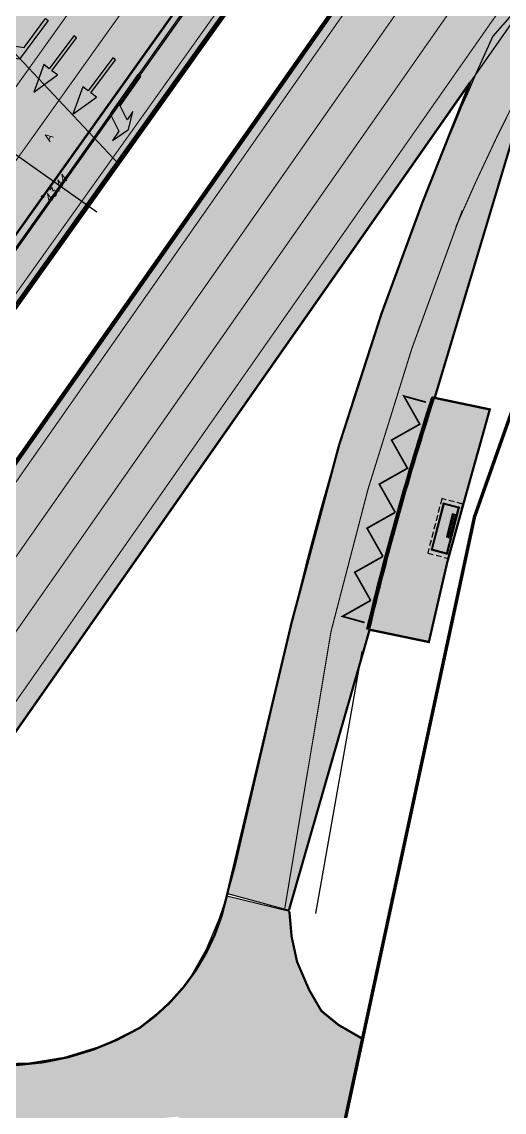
# Model space of a CAD drawing. Header units: metres. Extents: x 751 to 535790, y 161 to 6579518.
# Drawn here: x 535408.2 to 535450.3, y 6578768.5 to 6578863.9 of the extents above; entities that cross this region are included whole.
import ezdxf
from ezdxf.enums import TextEntityAlignment as Align

# ---------------------------------------------------------------- set-up
doc = ezdxf.new("R2010")
doc.units = ezdxf.units.M
for name, pattern in [('08136_Kogujatee$0$911', [2, 1, 1]), ('08136_Kogujatee$0$921', [4, 1, -3]), ('08136_Kogujatee$0$924', [4, 1, -3]), ('08136_Kogujatee$0$DASHED', [0.75, 0.5, -0.25]), ('08136_Kogujatee$0$DOT', [0.25, 0, -0.25]), ('13132-geo$0$ASFBET', [2.5, 1.5, -1]), ('13132-geo$0$KATASTRIPIIR', [0.02, 0.01, 0.01]), ('13132-geo$0$LIIKLUSM', [0.02, 0.01, 0.01])]:
    doc.linetypes.add(name, pattern=pattern)
doc.layers.get('0').update_dxf_attribs({"lineweight": 9})
for name, color, linetype, lineweight in [('-GEODEESIA', 7, 'Continuous', 9), ('-KOGUJATEE', 7, 'Continuous', 9), ('DP_KR-olemasolev', 36, 'Continuous', 9), ('DP_T-autoliiklus-LIKV', 254, 'Continuous', 9)]:
    doc.layers.add(name, color=color, linetype=linetype, lineweight=lineweight)
for name, color, linetype in [('08136_Kogujatee$0$K-T_bussipavoljon', 1, 'Continuous'), ('08136_Kogujatee$0$K-T_kate_sõidutee', 254, 'Continuous'), ('08136_Kogujatee$0$K-T_KM', 7, 'Continuous'), ('08136_Kogujatee$0$K-T_tee', 250, 'Continuous'), ('08136_Kogujatee$0$K-T_tee äärekivi', 250, 'Continuous'), ('13132-geo$0$korgus', 7, 'Continuous'), ('13132-geo$0$LIIKLUS', 7, 'Continuous'), ('13132-geo$0$PIIR', 7, 'Continuous'), ('13132-geo$0$TEE', 7, 'Continuous')]:
    doc.layers.add(name, color=color, linetype=linetype)
doc.layers.add('08136_Kogujatee$0$K-T_kate_kõnnitee', color=7, linetype='Continuous', true_color=0xffffcc)
doc.styles.add('13132-geo$0$italic', font='italic.shx')
doc.styles.add('13132-geo$0$romans', font='romans.shx', dxfattribs={"height": 0.7})

# ---------------------------------------------------------------- blocks, each defined once
blk = doc.blocks.new('13132-geo')
at = {"layer": '13132-geo$0$korgus', "linetype": 'Continuous', "ltscale": 0.5}
blk.add_circle((535409.983, 6578848.562), 0.1, dxfattribs=at)
at = {"layer": '13132-geo$0$LIIKLUS', "linetype": '13132-geo$0$LIIKLUSM', "ltscale": 0.5}
blk.add_line((535398.716, 6578858.586), (535414.713, 6578847.23), dxfattribs=at)
at = {"layer": '13132-geo$0$PIIR', "linetype": '13132-geo$0$KATASTRIPIIR', "lineweight": 0, "ltscale": 0.5, "flags": 128}
blk.add_lwpolyline([(535731.43, 6579485.3), (535729.49, 6579479.78), (535708.24, 6579419.48), (535683, 6579412.43), (535677.58, 6579380.08), (535690.47, 6579363.76), (535630.21, 6579219.02), (535561.29, 6579092.49), (535513.98, 6579029.28), (535479, 6578983.11), (535467.57, 6578969.34), (535433.13, 6578912.93), (535360.61, 6578814.9), (535242.98, 6578647.68), (535186.55, 6578567.35), (535185.17, 6578569.6), (535150.18, 6578519.58), (535154.25, 6578516.72), (535131.12, 6578483.04), (535080.35, 6578410.97), (534998.62, 6578298.33), (534986.47, 6578281.58), (534978.42, 6578287.45), (534848.14, 6578103.61), (534789.63, 6578021.05), (534799.84, 6578013.86), (534769.95, 6577971.77), (534659.8, 6577815.18), (534626.79, 6577769.36), (534540.69, 6577650.32), (534455.07, 6577532.32), (534418.45, 6577480.94), (534364.53, 6577405.28), (534277.65, 6577286.41), (534268.81, 6577274.32), (534188.69, 6577165.4), (534141.75, 6577101.29), (534144.74, 6577100.84), (533888.67, 6576751.1), (533556.3, 6576293.64), (533520.05, 6576242.25), (533373.27, 6576040.57), (533365.58, 6576045.03), (533149.23, 6575741.41), (533155.72, 6575736.74), (533124.9, 6575691.64), (533122.81, 6575694.07), (533093.97, 6575667.4), (533075.67, 6575632.08), (533063.31, 6575612.9), (533112.93, 6575576.93), (533162.02, 6575646.64), (533163.13, 6575648.22), (533432.11, 6576030.36), (533574.97, 6576227.98), (533825.94, 6576575.42), (533935.08, 6576727.75), (534036.84, 6576863.94), (534154.72, 6577026.81), (534192.15, 6577082.14), (534292.89, 6577221.5), (534382.11, 6577346.2), (534467.77, 6577464.59), (534565.66, 6577599.04), (534664.54, 6577736.42), (534757.77, 6577867.18), (534907.82, 6578081.65), (534930.58, 6578065.73), (534962, 6578110.82), (534938.8, 6578126.12), (535035.14, 6578263.93), (535157.31, 6578434.68), (535215.25, 6578513.17), (535260.27, 6578577.19), (535258.03, 6578579.15), (535269.48, 6578595.71), (535386.38, 6578763.49), (535408.54, 6578738.69), (535436.4, 6578767.66), (535447.75, 6578820.57), (535458.19, 6578850.1), (535467.46, 6578866.85), (535558.87, 6579005.6), (535618.47, 6579097.33), (535654.98, 6579166.51), (535675.34, 6579177.59), (535675.45, 6579194.38), (535688.75, 6579232.54), (535704.53, 6579267.76), (535715.83, 6579299.46), (535748.6, 6579391.34), (535756.45, 6579411.93), (535774.73, 6579465.34), (535777.54, 6579473.54)], close=True, dxfattribs=at)
at = {"layer": '13132-geo$0$TEE', "linetype": '13132-geo$0$ASFBET', "ltscale": 0.5, "flags": 128}
blk.add_lwpolyline([(535383.29, 6578802.483), (535383.35, 6578802.88), (535387.09, 6578809.78), (535416.62, 6578851.452)], dxfattribs=at)
at = {"layer": '13132-geo$0$korgus', "linetype": 'Continuous', "ltscale": 0.5, "style": '13132-geo$0$italic'}
blk.add_text(' 43.44', height=0.7, rotation=53.02975, dxfattribs=at).set_placement((535409.76, 6578848.001), align=Align.TOP_LEFT)
at = {"layer": '13132-geo$0$TEE', "linetype": 'Continuous', "ltscale": 0.5, "style": '13132-geo$0$romans'}
blk.add_text('A', height=0.7, rotation=55.10525, dxfattribs=at).set_placement((535410.501, 6578853.76), align=Align.MIDDLE_CENTER)
blk = doc.blocks.new('08136_Kogujatee$0$t951')
at = {"layer": '08136_Kogujatee$0$K-T_KM'}
blk.add_hatch(color=256, dxfattribs=at).paths.add_polyline_path([(-0.757, 3.601), (-0.152, 3.601), (-0.152, 0), (0.148, 0), (0.148, 3.601), (0.752, 3.601), (-0.002, 6.04)])
at = {"layer": '08136_Kogujatee$0$K-T_KM', "flags": 128}
blk.add_lwpolyline([(-0.757, 3.601), (-0.152, 3.601), (-0.152, 0), (0.148, 0), (0.148, 3.601), (0.752, 3.601), (-0.002, 6.04), (-0.757, 3.601)], close=True, dxfattribs=at)
blk = doc.blocks.new('08136_Kogujatee$0$t952')
at = {"layer": '08136_Kogujatee$0$K-T_KM'}
blk.add_hatch(color=256, dxfattribs=at).paths.add_polyline_path([(0.148, 0), (-0.152, 0), (-0.152, 4.2), (1.348, 5), (1.348, 6), (1.948, 4.4), (1.348, 2.9), (1.348, 3.776), (0.148, 3.136)])
at = {"layer": '08136_Kogujatee$0$K-T_KM', "flags": 128}
blk.add_lwpolyline([(0.148, 0), (-0.152, 0), (-0.152, 4.2), (1.348, 5), (1.348, 6), (1.948, 4.4), (1.348, 2.9), (1.348, 3.776), (0.148, 3.136), (0.148, 0)], close=True, dxfattribs=at)
blk = doc.blocks.new('08136_Kogujatee$0$A$C43B3112B')
at = {"layer": '08136_Kogujatee$0$K-T_KM', "color": 2, "const_width": 0.15}
for points in [[(0.075, 0.106), (0.075, 2.106), (2.075, 0.106)], [(2.075, 0.106), (2.075, 0.106), (4.075, 2.106), (6.075, 0.106)], [(6.075, 0.106), (6.075, 0.106), (8.075, 2.106), (10.075, 0.106)], [(10.075, 0.106), (12.075, 2.106), (14.075, 0.106), (16.075, 2.106), (18.075, 0.106), (20.075, 2.106), (20.075, 0.106)]]:
    blk.add_lwpolyline(points, dxfattribs=at)
blk = doc.blocks.new('08136_Kogujatee$0$t953')
at = {"layer": '08136_Kogujatee$0$K-T_KM'}
blk.add_hatch(color=256, dxfattribs=at).paths.add_polyline_path([(-0.157, 0), (0.143, 0), (0.143, 4.2), (-1.357, 5), (-1.357, 6), (-1.957, 4.4), (-1.357, 2.9), (-1.357, 3.776), (-0.157, 3.136)])
at = {"layer": '08136_Kogujatee$0$K-T_KM', "flags": 128}
blk.add_lwpolyline([(-0.157, 0), (0.143, 0), (0.143, 4.2), (-1.357, 5), (-1.357, 6), (-1.957, 4.4), (-1.357, 2.9), (-1.357, 3.776), (-0.157, 3.136), (-0.157, 0)], close=True, dxfattribs=at)
blk = doc.blocks.new('*X158')
at = {"color": 0}
for p, q in [((60195.097, 52073.269), (60195.133, 52073.305)), ((60195.133, 52073.305), (60195.173, 52073.345))]:
    blk.add_line(p, q, dxfattribs=at)
blk = doc.blocks.new('*X159')
at = {"color": 0}
for p, q in [((60195.093, 52073.309), (60195.133, 52073.349)), ((60195.093, 52073.318), (60195.124, 52073.349)), ((60195.093, 52073.326), (60195.115, 52073.349)), ((60195.093, 52073.335), (60195.107, 52073.349)), ((60195.093, 52073.344), (60195.098, 52073.349)), ((60195.093, 52073.3), (60195.133, 52073.34)), ((60195.093, 52073.291), (60195.133, 52073.331)), ((60195.093, 52073.282), (60195.133, 52073.322)), ((60195.093, 52073.273), (60195.133, 52073.313)), ((60195.097, 52073.269), (60195.133, 52073.305)), ((60195.106, 52073.269), (60195.133, 52073.296)), ((60195.115, 52073.269), (60195.133, 52073.287)), ((60195.124, 52073.269), (60195.133, 52073.278)), ((60195.133, 52073.313), (60195.168, 52073.349)), ((60195.133, 52073.322), (60195.16, 52073.349)), ((60195.133, 52073.331), (60195.151, 52073.349)), ((60195.133, 52073.34), (60195.142, 52073.349)), ((60195.133, 52073.349), (60195.133, 52073.349)), ((60195.133, 52073.305), (60195.173, 52073.345)), ((60195.133, 52073.296), (60195.173, 52073.336)), ((60195.133, 52073.287), (60195.173, 52073.327)), ((60195.133, 52073.278), (60195.173, 52073.318)), ((60195.133, 52073.269), (60195.173, 52073.309)), ((60195.133, 52073.269), (60195.133, 52073.269)), ((60195.141, 52073.269), (60195.173, 52073.3)), ((60195.15, 52073.269), (60195.173, 52073.291)), ((60195.159, 52073.269), (60195.173, 52073.283)), ((60195.168, 52073.269), (60195.173, 52073.274))]:
    blk.add_line(p, q, dxfattribs=at)
blk = doc.blocks.new('*X160')
at = {"color": 0}
for p, q in [((60195.093, 52074.723), (60195.13, 52074.76)), ((60195.093, 52074.732), (60195.121, 52074.76)), ((60195.093, 52074.741), (60195.112, 52074.76)), ((60195.093, 52074.749), (60195.103, 52074.76)), ((60195.093, 52074.758), (60195.094, 52074.76)), ((60195.093, 52074.714), (60195.133, 52074.754)), ((60195.093, 52074.705), (60195.133, 52074.745)), ((60195.093, 52074.696), (60195.133, 52074.736)), ((60195.093, 52074.688), (60195.133, 52074.728)), ((60195.094, 52074.68), (60195.133, 52074.719)), ((60195.103, 52074.68), (60195.133, 52074.71)), ((60195.112, 52074.68), (60195.133, 52074.701)), ((60195.12, 52074.68), (60195.133, 52074.692)), ((60195.129, 52074.68), (60195.133, 52074.683)), ((60195.133, 52074.728), (60195.165, 52074.76)), ((60195.133, 52074.736), (60195.156, 52074.76)), ((60195.133, 52074.745), (60195.147, 52074.76)), ((60195.133, 52074.754), (60195.139, 52074.76)), ((60195.133, 52074.719), (60195.173, 52074.759)), ((60195.133, 52074.71), (60195.173, 52074.75)), ((60195.133, 52074.701), (60195.173, 52074.741)), ((60195.133, 52074.692), (60195.173, 52074.732)), ((60195.133, 52074.683), (60195.173, 52074.723)), ((60195.138, 52074.68), (60195.173, 52074.715)), ((60195.147, 52074.68), (60195.173, 52074.706)), ((60195.156, 52074.68), (60195.173, 52074.697)), ((60195.165, 52074.68), (60195.173, 52074.688))]:
    blk.add_line(p, q, dxfattribs=at)
blk = doc.blocks.new('*X161')
at = {"color": 0}
for p, q in [((60195.093, 52071.93), (60195.126, 52071.963)), ((60195.093, 52071.939), (60195.117, 52071.963)), ((60195.093, 52071.948), (60195.109, 52071.963)), ((60195.093, 52071.956), (60195.1, 52071.963)), ((60195.093, 52071.921), (60195.133, 52071.961)), ((60195.093, 52071.912), (60195.133, 52071.952)), ((60195.093, 52071.903), (60195.133, 52071.943)), ((60195.093, 52071.894), (60195.133, 52071.934)), ((60195.093, 52071.886), (60195.133, 52071.926)), ((60195.099, 52071.883), (60195.139, 52071.923)), ((60195.108, 52071.883), (60195.148, 52071.923)), ((60195.117, 52071.883), (60195.157, 52071.923)), ((60195.126, 52071.883), (60195.166, 52071.923)), ((60195.135, 52071.883), (60195.173, 52071.921)), ((60195.143, 52071.883), (60195.173, 52071.913)), ((60195.152, 52071.883), (60195.173, 52071.904)), ((60195.161, 52071.883), (60195.173, 52071.895)), ((60195.17, 52071.883), (60195.173, 52071.886)), ((60196.493, 52071.96), (60196.496, 52071.963)), ((60196.493, 52071.951), (60196.505, 52071.963)), ((60196.493, 52071.942), (60196.514, 52071.963)), ((60196.493, 52071.933), (60196.523, 52071.963)), ((60196.493, 52071.924), (60196.532, 52071.963)), ((60196.493, 52071.916), (60196.5, 52071.923)), ((60196.493, 52071.907), (60196.509, 52071.923)), ((60196.493, 52071.898), (60196.518, 52071.923)), ((60196.493, 52071.889), (60196.527, 52071.923)), ((60196.496, 52071.883), (60196.573, 52071.96)), ((60196.5, 52071.923), (60196.533, 52071.956)), ((60196.505, 52071.883), (60196.573, 52071.951)), ((60196.509, 52071.923), (60196.533, 52071.947)), ((60196.513, 52071.883), (60196.573, 52071.943)), ((60196.518, 52071.923), (60196.533, 52071.938)), ((60196.522, 52071.883), (60196.573, 52071.934)), ((60196.527, 52071.923), (60196.533, 52071.929)), ((60196.531, 52071.883), (60196.573, 52071.925)), ((60196.533, 52071.956), (60196.54, 52071.963)), ((60196.533, 52071.947), (60196.549, 52071.963)), ((60196.533, 52071.938), (60196.558, 52071.963)), ((60196.533, 52071.929), (60196.567, 52071.963)), ((60196.54, 52071.883), (60196.573, 52071.916)), ((60196.549, 52071.883), (60196.573, 52071.907)), ((60196.558, 52071.883), (60196.573, 52071.898)), ((60196.566, 52071.883), (60196.573, 52071.89))]:
    blk.add_line(p, q, dxfattribs=at)
blk = doc.blocks.new('*X162')
at = {"color": 0}
for p, q in [((60195.093, 52076.022), (60195.17, 52076.099)), ((60195.093, 52076.031), (60195.161, 52076.099)), ((60195.093, 52076.04), (60195.152, 52076.099)), ((60195.093, 52076.049), (60195.143, 52076.099)), ((60195.093, 52076.058), (60195.134, 52076.099)), ((60195.093, 52076.066), (60195.126, 52076.099)), ((60195.093, 52076.075), (60195.117, 52076.099)), ((60195.093, 52076.084), (60195.108, 52076.099)), ((60195.093, 52076.093), (60195.099, 52076.099)), ((60195.099, 52076.019), (60195.133, 52076.053)), ((60195.108, 52076.019), (60195.133, 52076.045)), ((60195.116, 52076.019), (60195.133, 52076.036)), ((60195.125, 52076.019), (60195.133, 52076.027)), ((60195.133, 52076.027), (60195.165, 52076.059)), ((60195.133, 52076.036), (60195.156, 52076.059)), ((60195.133, 52076.045), (60195.148, 52076.059)), ((60195.133, 52076.053), (60195.139, 52076.059)), ((60195.134, 52076.019), (60195.173, 52076.058)), ((60195.139, 52076.059), (60195.173, 52076.093)), ((60195.143, 52076.019), (60195.173, 52076.049)), ((60195.148, 52076.059), (60195.173, 52076.085)), ((60195.152, 52076.019), (60195.173, 52076.04)), ((60195.156, 52076.059), (60195.173, 52076.076)), ((60195.161, 52076.019), (60195.173, 52076.032)), ((60195.165, 52076.059), (60195.173, 52076.067)), ((60195.169, 52076.019), (60195.173, 52076.023)), ((60196.493, 52076.096), (60196.496, 52076.099)), ((60196.493, 52076.088), (60196.504, 52076.099)), ((60196.493, 52076.079), (60196.513, 52076.099)), ((60196.493, 52076.07), (60196.522, 52076.099)), ((60196.493, 52076.061), (60196.531, 52076.099)), ((60196.493, 52076.052), (60196.5, 52076.059)), ((60196.493, 52076.043), (60196.509, 52076.059)), ((60196.493, 52076.035), (60196.518, 52076.059)), ((60196.493, 52076.026), (60196.526, 52076.059)), ((60196.495, 52076.019), (60196.533, 52076.057)), ((60196.5, 52076.059), (60196.54, 52076.099)), ((60196.504, 52076.019), (60196.533, 52076.048)), ((60196.509, 52076.059), (60196.549, 52076.099)), ((60196.513, 52076.019), (60196.533, 52076.039)), ((60196.518, 52076.059), (60196.558, 52076.099)), ((60196.522, 52076.019), (60196.533, 52076.03)), ((60196.526, 52076.059), (60196.566, 52076.099)), ((60196.531, 52076.019), (60196.533, 52076.021)), ((60196.533, 52076.057), (60196.573, 52076.097)), ((60196.533, 52076.048), (60196.573, 52076.088)), ((60196.533, 52076.039), (60196.573, 52076.079)), ((60196.533, 52076.03), (60196.573, 52076.07)), ((60196.533, 52076.021), (60196.573, 52076.061)), ((60196.539, 52076.019), (60196.573, 52076.053)), ((60196.548, 52076.019), (60196.573, 52076.044)), ((60196.557, 52076.019), (60196.573, 52076.035)), ((60196.566, 52076.019), (60196.573, 52076.026))]:
    blk.add_line(p, q, dxfattribs=at)
blk = doc.blocks.new('08136_Kogujatee$0$bussipaviljon2')
at = {"layer": '08136_Kogujatee$0$K-T_bussipavoljon', "linetype": '08136_Kogujatee$0$DASHED'}
for p, q in [((-0.35, 0.95), (-0.35, -0.95)), ((4.566, 0.95), (-0.35, 0.95)), ((4.566, -0.95), (4.566, 0.95)), ((-0.35, -0.95), (4.566, -0.95))]:
    blk.add_line(p, q, dxfattribs=at)
at = {"layer": '08136_Kogujatee$0$K-T_bussipavoljon'}
for p, q in [((0, 0.74), (0, -0.74)), ((4.216, 0.74), (0, 0.74)), ((4.216, 0.66), (0, 0.66)), ((4.176, 0.7), (0.04, 0.7)), ((0.04, 0.7), (0.04, -0.7)), ((0.08, 0.74), (0.08, -0.74)), ((2.789, 0.581), (0.703, 0.581)), ((0.703, 0.581), (0.703, 0.446)), ((0.703, 0.446), (2.789, 0.446)), ((2.789, 0.408), (0.703, 0.408)), ((0.703, 0.408), (0.703, 0.273)), ((0.703, 0.273), (2.789, 0.273)), ((1.386, 0.66), (1.386, 0.74)), ((1.466, 0.66), (1.466, 0.74)), ((2.789, 0.446), (2.789, 0.573)), ((2.789, 0.273), (2.789, 0.401)), ((2.797, 0.74), (2.797, 0.66)), ((2.877, 0.74), (2.877, 0.66)), ((4.136, -0.74), (4.136, 0.74)), ((4.176, -0.7), (4.176, 0.7)), ((4.216, -0.74), (4.216, 0.74)), ((0, -0.66), (4.216, -0.66)), ((0, -0.74), (4.216, -0.74)), ((0.04, -0.7), (0.08, -0.7)), ((4.136, -0.7), (4.176, -0.7))]:
    blk.add_line(p, q, dxfattribs=at)
at = {"layer": '08136_Kogujatee$0$K-T_bussipavoljon', "rotation": 270}
for name in ['*X161', '*X159', '*X158', '*X160', '*X162']:
    blk.add_blockref(name, (-52071.883, 60195.833), dxfattribs=at)
blk = doc.blocks.new('08136_Kogujatee')
at = {"layer": '08136_Kogujatee$0$K-T_kate_kõnnitee'}
h = blk.add_hatch(color=256, dxfattribs=at)
edge = h.paths.add_edge_path()
edge.add_line((535444.258, 6578830.947), (535449.088, 6578829.963))
edge.add_line((535449.088, 6578829.963), (535447.514, 6578824.337))
edge.add_line((535447.514, 6578824.337), (535445.376, 6578816.644))
edge.add_line((535445.376, 6578816.644), (535443.757, 6578809.624))
edge.add_line((535443.757, 6578809.624), (535438.578, 6578810.701))
edge.add_arc((535697.821, 6578748.892), 266.509, 162.06793, 166.58979, ccw=False)
at = {"layer": '08136_Kogujatee$0$K-T_kate_sõidutee'}
h = blk.add_hatch(color=256, dxfattribs=at)
edge = h.paths.add_edge_path()
edge.add_line((535327.571, 6578683.39), (535296.746, 6578643.868))
edge.add_arc((552598.291, 6566461.181), 21160.372, 144.8491424, 144.9636125)
edge.add_line((535272.441, 6578609.277), (535075.221, 6578327.8))
edge.add_line((535075.221, 6578327.8), (535046.155, 6578290.673))
edge.add_line((535046.155, 6578290.673), (534861.05, 6578026.486))
edge.add_line((534861.05, 6578026.486), (534852.966, 6578034.229))
edge.add_line((534852.966, 6578034.229), (535261.506, 6578617.213))
edge.add_arc((535425.294, 6578502.435), 200.001, 144.90378, 144.97837, ccw=False)
edge.add_line((535261.656, 6578617.426), (535375.259, 6578779.089))
edge.add_line((535375.259, 6578779.089), (535519.021, 6578983.669))
edge.add_arc((534131.786, 6579958.502), 1695.5, 324.903627, 333.329087)
edge.add_line((535646.884, 6579197.451), (535643.978, 6579198.911))
edge.add_line((535643.978, 6579198.911), (535654.394, 6579219.01))
edge.add_arc((535654.893, 6579218.989), 0.5, 177.62652, 310.77416)
edge.add_arc((535640.478, 6579235.705), 22.573, 310.77416, 332.73304)
edge.add_arc((534597.551, 6579741.142), 1181.516, 334.116707, 335.182975)
edge.add_line((535669.957, 6579245.234), (535671.88, 6579249.381))
edge.add_arc((534950.196, 6579584.035), 795.5, 335.122274, 340.604468)
edge.add_line((535700.551, 6579319.859), (535741.057, 6579434.911))
edge.add_line((535741.057, 6579434.911), (535756.307, 6579478.938))
edge.add_line((535756.307, 6579478.938), (535766.299, 6579476.389))
edge.add_line((535766.299, 6579476.389), (535760.27, 6579458.908))
edge.add_line((535760.27, 6579458.908), (535757.575, 6579446.699))
edge.add_line((535757.575, 6579446.699), (535752.15, 6579431.037))
edge.add_line((535752.15, 6579431.037), (535742.703, 6579404.204))
edge.add_line((535742.703, 6579404.204), (535739.814, 6579396))
edge.add_line((535739.814, 6579396), (535738.448, 6579392.119))
edge.add_line((535738.448, 6579392.119), (535738.093, 6579391.11))
edge.add_line((535738.093, 6579391.11), (535730.965, 6579370.864))
edge.add_line((535730.965, 6579370.864), (535711.634, 6579315.957))
edge.add_arc((534952.785, 6579583.062), 804.486, 335.758752, 340.608591, ccw=False)
edge.add_line((535686.335, 6579252.757), (535676.368, 6579223.002))
edge.add_arc((534455.163, 6579800.739), 1350.971, 334.237813, 334.681757, ccw=False)
edge.add_line((535671.855, 6579213.557), (535671.179, 6579213.884))
edge.add_arc((535688.966, 6579205.3), 19.75, 154.24013, 234.9535)
edge.add_line((535677.625, 6579189.131), (535687.046, 6579182.523))
edge.add_line((535687.046, 6579182.523), (535683.287, 6579177.221))
edge.add_arc((535670.387, 6579155.899), 24.92, 58.82493, 152.38215)
edge.add_line((535648.306, 6579167.451), (535647.717, 6579166.306))
edge.add_arc((534209.679, 6579906.114), 1617.18, 324.893131, 332.776162, ccw=False)
edge.add_line((535532.662, 6578976.069), (535473.927, 6578892.152))
edge.add_line((535473.927, 6578892.152), (535470.425, 6578887.021))
edge.add_arc((535637.701, 6578768.386), 205.074, 144.65507, 145.97074)
edge.add_line((535467.746, 6578883.149), (535451.313, 6578864.202))
edge.add_line((535451.313, 6578864.202), (535391.141, 6578778.233))
edge.add_arc((535396.931, 6578783.258), 7.666, 220.95716, 242.70302)
edge.add_line((535393.415, 6578776.445), (535385.038, 6578765.176))
edge.add_line((535385.038, 6578765.176), (535327.571, 6578683.39))
blk.add_hatch(color=256, dxfattribs=at).paths.add_polyline_path([(535383.495, 6578791.027), (535383.223, 6578791.189), (535383.009, 6578791.368), (535382.687, 6578792.742), (535382.108, 6578795.211), (535382.176, 6578797.987), (535382.206, 6578799.202), (535382.693, 6578801.585), (535382.795, 6578802.087), (535383.338, 6578803.596), (535383.698, 6578804.596), (535384.908, 6578807.09), (535386.2, 6578809.17), (535388.2, 6578811.973), (535391.508, 6578816.611), (535394.262, 6578820.471), (535396.578, 6578823.718), (535399.296, 6578827.529), (535402.306, 6578831.747), (535406.436, 6578837.537), (535411.78, 6578845.029), (535420.02, 6578856.606), (535426.731, 6578866.006), (535432.618, 6578874.24), (535446.721, 6578894.01), (535456.031, 6578907.061), (535461.602, 6578914.872), (535464.482, 6578919.015), (535490.897, 6578961.206), (535460.193, 6578917.962), (535447.709, 6578900.549), (535434.453, 6578882.008), (535410.014, 6578847.483), (535384.475, 6578811.658), (535372.052, 6578793.948), (535373.904, 6578792.933), (535376.226, 6578786.416), (535376.983, 6578784.469), (535377.1, 6578783.299), (535376.608, 6578781.323), (535376.555, 6578780.932), (535378.079, 6578782.809), (535383.816, 6578790.931)])
h = blk.add_hatch(color=256, dxfattribs=at)
edge = h.paths.add_edge_path()
edge.add_line((535370.045, 6578810.529), (535371.642, 6578825.45))
edge.add_arc((535081.6, 6579089.896), 392.5, 317.64301, 318.24316)
edge.add_arc((535060.494, 6579108.367), 420.546, 318.28082, 320.38942)
edge.add_arc((533142.706, 6580599.564), 2849.696, 321.875537, 322.299375)
edge.add_arc((512763.691, 6596729.542), 28839.533, 321.7037165, 321.8232271)
edge.add_line((535434.665, 6578904.122), (535460.978, 6578941.079))
edge.add_line((535460.978, 6578941.079), (535471.364, 6578933.695))
edge.add_line((535471.364, 6578933.695), (535365.682, 6578784.854))
edge.add_line((535365.682, 6578784.854), (535256.24, 6578630.719))
edge.add_arc((543409.932, 6572841.306), 10000, 144.6238812, 144.9696062)
edge.add_line((535221.455, 6578581.414), (534988.194, 6578248.659))
edge.add_line((534988.194, 6578248.659), (534867.594, 6578076.421))
edge.add_arc((510292.915, 6595283.547), 30000, 324.9184292, 325.0003897, ccw=False)
edge.add_arc((534787.196, 6577951.135), 106, 58.26315, 64.24824)
edge.add_arc((510292.915, 6595283.548), 29989, 324.916095, 325.0003895)
edge.add_line((534858.583, 6578082.731), (534939.444, 6578198.091))
edge.add_line((534939.444, 6578198.091), (535036.417, 6578336.614))
edge.add_line((535036.417, 6578336.614), (535233.93, 6578618.374))
edge.add_arc((543431.414, 6572871.95), 10011, 144.4979014, 144.9696062, ccw=False)
edge.add_line((535281.516, 6578685.666), (535368.394, 6578807.999))
edge.add_arc((535361.967, 6578813.997), 8.791, 316.97352, 336.76346)
h = blk.add_hatch(color=256, dxfattribs=at)
edge = h.paths.add_edge_path()
edge.add_line((535431.521, 6578786.171), (535438.576, 6578810.693))
edge.add_line((535438.576, 6578810.693), (535438.335, 6578810.759))
edge.add_arc((535697.821, 6578748.892), 266.759, 162.06793, 166.58979, ccw=False)
edge.add_line((535444.02, 6578831.024), (535444.266, 6578830.973))
edge.add_line((535444.266, 6578830.973), (535451.579, 6578855.34))
edge.add_arc((535703.72, 6578727.131), 282.865, 146.11664, 153.04752, ccw=False)
edge.add_line((535468.893, 6578884.829), (535449.342, 6578862.598))
edge.add_arc((535701.053, 6578747.603), 276.735, 155.44654, 166.68786)
edge.add_line((535431.754, 6578811.322), (535431.717, 6578811.174))
edge.add_line((535431.717, 6578811.174), (535426.765, 6578789.843))
edge.add_line((535426.765, 6578789.843), (535426.145, 6578787.623))
edge.add_line((535426.145, 6578787.623), (535431.521, 6578786.171))
h = blk.add_hatch(color=256, dxfattribs=at)
h.paths.add_polyline_path([(535397.593, 6578766.254), (535401.855, 6578763.682), (535408.413, 6578757.996), (535411.02, 6578753.828), (535412.206, 6578750.579), (535413.156, 6578745.758), (535413.375, 6578740.078), (535409.784, 6578713.538), (535420.018, 6578712.385), (535424.447, 6578744.804), (535427.56, 6578764.069), (535428.238, 6578764.823), (535428.851, 6578765.504), (535432.535, 6578767.456), (535434.946, 6578767.593), (535436.385, 6578767.569), (535437.958, 6578774.927), (535435.846, 6578776.148), (535434.359, 6578777.36), (535433.287, 6578779.206), (535432.228, 6578781.672), (535431.755, 6578783.859), (535431.561, 6578786.049), (535426.079, 6578787.394), (535425.39, 6578785.357), (535424.269, 6578782.744), (535422.737, 6578779.999), (535420.964, 6578777.899), (535418.466, 6578775.882), (535415.315, 6578774.331), (535411.903, 6578773.3), (535408.831, 6578772.805), (535405.604, 6578772.719), (535402.719, 6578773.008), (535401.179, 6578773.259)])
h.paths.add_polyline_path([(535422.572, 6578767.541), (535422.199, 6578767.912), (535421.818, 6578768.111), (535421.501, 6578768.095), (535410.543, 6578767.01), (535409.844, 6578766.766), (535409.749, 6578766.034), (535410.08, 6578765.647), (535411.61, 6578764.215), (535413.274, 6578762.387), (535414.999, 6578760.074), (535416.385, 6578757.645), (535417.705, 6578755.08), (535419.357, 6578751.558), (535420.115, 6578751.731), (535420.406, 6578753.085), (535421.513, 6578760.188), (535422.62, 6578767.326)], flags=16)
at = {"layer": '08136_Kogujatee$0$K-T_kate_kõnnitee'}
blk.add_lwpolyline([(535444.258, 6578830.947), (535449.088, 6578829.963), (535447.514, 6578824.337), (535445.376, 6578816.644), (535443.757, 6578809.624), (535438.578, 6578810.701, -0.019733)], format="xyb", close=True, dxfattribs=at)
at = {"layer": '08136_Kogujatee$0$K-T_kate_sõidutee', "linetype": 'Continuous'}
blk.add_lwpolyline([(535532.662, 6578976.069), (535473.927, 6578892.152), (535470.425, 6578887.021, 0.005741), (535467.746, 6578883.149), (535451.313, 6578864.202), (535391.141, 6578778.233, 0.09517), (535393.415, 6578776.445), (535385.038, 6578765.176), (535327.571, 6578683.39), (535296.746, 6578643.868, 0.000499), (535272.441, 6578609.277), (535075.221, 6578327.8), (535046.155, 6578290.673), (534861.05, 6578026.486), (534852.966, 6578034.229), (535261.506, 6578617.213, -0.000325), (535261.656, 6578617.426), (535375.259, 6578779.089), (535519.021, 6578983.669, 0.03678)], format="xyb", dxfattribs=at)
at = {"layer": '08136_Kogujatee$0$K-T_kate_sõidutee', "flags": 128}
for points in [[(535406.436, 6578837.537), (535411.78, 6578845.029), (535420.02, 6578856.606), (535426.731, 6578866.006)], [(535434.453, 6578882.008), (535410.014, 6578847.483), (535384.475, 6578811.658)], [(535436.385, 6578767.569), (535437.958, 6578774.927), (535435.846, 6578776.148), (535434.359, 6578777.36), (535433.287, 6578779.206), (535432.228, 6578781.672), (535431.755, 6578783.859), (535431.561, 6578786.049), (535426.079, 6578787.394), (535425.39, 6578785.357), (535424.269, 6578782.744), (535422.737, 6578779.999), (535420.964, 6578777.899), (535418.466, 6578775.882), (535415.315, 6578774.331), (535411.903, 6578773.3), (535408.831, 6578772.805), (535405.604, 6578772.719), (535402.719, 6578773.008), (535401.179, 6578773.259), (535397.593, 6578766.254)]]:
    blk.add_lwpolyline(points, dxfattribs=at)
at = {"layer": '08136_Kogujatee$0$K-T_kate_sõidutee'}
for points in [[(535370.045, 6578810.529), (535371.642, 6578825.45, 0.002619), (535374.396, 6578828.502, 0.009201), (535384.481, 6578840.241, 0.001849), (535397.434, 6578856.873, 0.000521), (535434.665, 6578904.122), (535460.978, 6578941.079), (535471.364, 6578933.695), (535365.682, 6578784.854), (535256.24, 6578630.719, 0.001509), (535221.455, 6578581.414), (534988.194, 6578248.659), (534867.594, 6578076.421, -0.000358), (534842.954, 6578041.285, 0.026121), (534833.25, 6578046.608, 0.000368), (534858.583, 6578082.731), (534939.444, 6578198.091), (535036.417, 6578336.614), (535233.93, 6578618.374, -0.002058), (535281.516, 6578685.666), (535368.394, 6578807.999, 0.086565)], [(535431.521, 6578786.171), (535438.576, 6578810.693), (535438.335, 6578810.759, -0.019733), (535444.02, 6578831.024), (535444.266, 6578830.973), (535451.579, 6578855.34, -0.030251), (535468.893, 6578884.829), (535449.342, 6578862.598, 0.049089), (535431.754, 6578811.322), (535431.717, 6578811.174), (535426.765, 6578789.843), (535426.145, 6578787.623)]]:
    blk.add_lwpolyline(points, format="xyb", close=True, dxfattribs=at)
at = {"layer": '08136_Kogujatee$0$K-T_KM', "linetype": '08136_Kogujatee$0$911', "const_width": 0.1}
for points in [[(535769.553, 6579516.412), (535741.293, 6579434.828), (535700.786, 6579319.776, -0.023925), (535672.107, 6579249.276), (535669.51, 6579243.676, -0.044148), (535520.376, 6578984.673), (535383.367, 6578788.925)], [(535491.348, 6578962.685, 0.011058), (535488.903, 6578958.96), (535465.446, 6578921.438, -0.015233), (535462.087, 6578916.411), (535385.319, 6578808.796)], [(535473.524, 6578898.551), (535390.048, 6578779.286, -0.000457)], [(535418.669, 6578873.627), (535407.238, 6578857.603, -0.038082), (535368.24, 6578810.902, 0.016763), (535354.705, 6578796.029)]]:
    blk.add_lwpolyline(points, format="xyb", dxfattribs=at)
at = {"layer": '08136_Kogujatee$0$K-T_KM', "linetype": '08136_Kogujatee$0$921', "flags": 128}
for points, const_width in [([(535647.193, 6579189.619, -0.036557), (535523.448, 6578982.523), (535379.856, 6578777.368, -0.000457), (535379.852, 6578777.363), (535371.079, 6578764.877, 0.000333)], 0.1), ([(535650.316, 6579188.038, -0.037603), (535526.52, 6578980.373), (535382.928, 6578775.218, -0.000457), (535382.92, 6578775.207), (535374.307, 6578762.949, 0.000333)], 0.1), ([(535490.548, 6578961.475), (535463.238, 6578923.191), (535395.292, 6578827.943, 0.002058)], 0.2)]:
    blk.add_lwpolyline(points, format="xyb", dxfattribs=dict(at, const_width=const_width))
at = {"layer": '08136_Kogujatee$0$K-T_KM', "linetype": '08136_Kogujatee$0$921', "const_width": 0.1}
for points in [[(535543.258, 6579041.907, -0.001797), (535536.051, 6579031.721), (535286.604, 6578682.037, 0.002058), (535239.048, 6578614.786), (534984.458, 6578251.605, 0.000134), (534984.148, 6578251.163), (534863.703, 6578079.146, -0.000361), (534838.846, 6578043.701)], [(535510.411, 6579002.235), (535407.657, 6578858.19, 0.002058)]]:
    blk.add_lwpolyline(points, format="xyb", dxfattribs=at)
at = {"layer": '08136_Kogujatee$0$K-T_KM', "linetype": '08136_Kogujatee$0$924', "const_width": 0.1}
for points in [[(535446.112, 6578845.911, -0.015763), (535451.59, 6578857.592, -0.015763)], [(535431.16, 6578786.345), (535435.198, 6578810.53, -0.035808), (535446.679, 6578847.37, -0.035808)]]:
    blk.add_lwpolyline(points, format="xyb", dxfattribs=at)
at = {"layer": '08136_Kogujatee$0$K-T_tee', "const_width": 0.2}
for points in [[(535447.378, 6578858.58), (535391.141, 6578778.233)], [(535444.266, 6578830.973), (535451.579, 6578855.34)], [(535444.02, 6578831.024), (535449.088, 6578829.963), (535447.514, 6578824.337), (535445.376, 6578816.644), (535443.757, 6578809.624), (535438.578, 6578810.701)], [(535431.521, 6578786.171), (535438.576, 6578810.693)], [(535397.593, 6578766.254), (535401.855, 6578763.682), (535408.413, 6578757.996), (535411.02, 6578753.828), (535412.206, 6578750.579), (535413.156, 6578745.758), (535413.375, 6578740.078), (535409.784, 6578713.538), (535420.018, 6578712.385), (535424.447, 6578744.804), (535427.56, 6578764.069), (535428.238, 6578764.823), (535428.851, 6578765.504), (535432.535, 6578767.456), (535434.946, 6578767.593), (535436.385, 6578767.569), (535437.958, 6578774.927), (535435.846, 6578776.148), (535434.359, 6578777.36), (535433.287, 6578779.206), (535432.228, 6578781.672), (535431.755, 6578783.859), (535431.561, 6578786.049)]]:
    blk.add_lwpolyline(points, dxfattribs=at)
blk.add_lwpolyline([(535391.141, 6578778.233, 0.319369), (535418.466, 6578775.882, 0.191934), (535426.079, 6578787.394), (535431.754, 6578811.322), (535435.902, 6578826.83), (535439.609, 6578838.318), (535443.199, 6578848.069), (535447.378, 6578858.58)], format="xyb", dxfattribs=at)
at = {"layer": '08136_Kogujatee$0$K-T_tee', "linetype": 'Continuous'}
for points in [[(535438.335, 6578810.759, -0.019733), (535444.02, 6578831.024)], [(535438.578, 6578810.701, -0.019733), (535444.258, 6578830.947, -0.019733)]]:
    blk.add_lwpolyline(points, format="xyb", dxfattribs=at)
blk.add_lwpolyline([(535433.876, 6578785.878), (535437.939, 6578808.804)], dxfattribs=at)
at = {"layer": '08136_Kogujatee$0$K-T_tee äärekivi', "linetype": '08136_Kogujatee$0$DOT', "ltscale": 4, "const_width": 0.25}
for points in [[(535646.719, 6579197.402, -0.036762), (535518.919, 6578983.741), (535383.553, 6578791.109)], [(535491.862, 6578962.331, 0.011058), (535489.433, 6578958.629), (535465.976, 6578921.107, -0.015233), (535462.595, 6578916.048), (535386.304, 6578809.1)], [(535438.456, 6578810.73, -0.019733), (535444.139, 6578830.986, -0.019733)]]:
    blk.add_lwpolyline(points, format="xyb", dxfattribs=at)
at = {"layer": '08136_Kogujatee$0$K-T_tee äärekivi'}
for points in [[(535646.573, 6579197.389, -0.036751), (535518.816, 6578983.812), (535383.449, 6578791.179)], [(535647.025, 6579197.732, -0.036826), (535519.021, 6578983.669), (535383.658, 6578791.04, 0.000325)], [(535491.76, 6578962.402, 0.011058), (535489.327, 6578958.695), (535465.87, 6578921.173, -0.015233), (535462.494, 6578916.121), (535386.203, 6578809.173)], [(535491.965, 6578962.26, 0.011058), (535489.539, 6578958.563), (535466.082, 6578921.041, -0.015233), (535462.697, 6578915.976), (535386.406, 6578809.028, 0.002058)]]:
    blk.add_lwpolyline(points, format="xyb", dxfattribs=at)
at = {"layer": '08136_Kogujatee$0$K-T_bussipavoljon', "rotation": 255.4822340076542}
blk.add_blockref('08136_Kogujatee$0$bussipaviljon2', (535445.721, 6578821.585), dxfattribs=at)
at = {"layer": '08136_Kogujatee$0$K-T_KM'}
for name, p, rotation in [('08136_Kogujatee$0$t952', (535410.341, 6578864.051), 143.4277928674306), ('08136_Kogujatee$0$t951', (535412.831, 6578862.548), 143.2163121165942), ('08136_Kogujatee$0$t951', (535416.241, 6578860.614), 143.2163121165942), ('08136_Kogujatee$0$t953', (535418.427, 6578859.165), 144.8253446141454)]:
    blk.add_blockref(name, p, dxfattribs=dict(at, rotation=rotation))
at = {"layer": '08136_Kogujatee$0$K-T_KM', "color": 2, "rotation": 74.4348931334674}
blk.add_blockref('08136_Kogujatee$0$A$C43B3112B', (535438.213, 6578811.229), dxfattribs=at)

msp = doc.modelspace()

# ---------------------------------------------------------------- hatches: boundary and pattern name
at = {"layer": 'DP_T-autoliiklus-LIKV', "ltscale": 0.5}
h = msp.add_hatch(color=256, dxfattribs=at)
h.dxf.hatch_style = 1
h.paths.add_polyline_path([(535407.42, 6578861.227), (535416.62, 6578851.452), (535387.09, 6578809.78), (535383.35, 6578802.88), (535383.29, 6578802.483), (535373.391, 6578793.315), (535372.43, 6578793.936), (535369.456, 6578789.76), (535362.716, 6578780.915), (535361.26, 6578778.978), (535349.627, 6578762.612), (535335.121, 6578741.924), (535321.044, 6578722.052), (535306.133, 6578700.997), (535290.512, 6578678.842), (535275.509, 6578657.703), (535261.336, 6578637.555), (535246.914, 6578617.048), (535232.186, 6578596.248), (535217.36, 6578575.211), (535202.174, 6578553.6), (535188.482, 6578534.107), (535180.085, 6578543.013), (535192.214, 6578560.318), (535209.613, 6578585.014), (535212.397, 6578589.044), (535223.792, 6578604.68), (535237.593, 6578623.465), (535252.52, 6578644.058), (535266.594, 6578664.102), (535281.474, 6578685.115), (535297.044, 6578707.054), (535311.24, 6578726.965), (535326.638, 6578748.757), (535340.843, 6578769.129), (535352.355, 6578785.375), (535353.555, 6578787.114), (535374.446, 6578815.907), (535387.152, 6578833.178), (535402.639, 6578854.601)])

# ---------------------------------------------------------------- linework, layer by layer
at = {"layer": 'DP_KR-olemasolev', "ltscale": 0.5, "const_width": 0.3, "flags": 128}
msp.add_lwpolyline([(534757.77, 6577867.18), (534907.82, 6578081.65), (534930.58, 6578065.73), (534962, 6578110.82), (534938.8, 6578126.12), (535035.14, 6578263.93), (535157.31, 6578434.68), (535215.25, 6578513.17), (535260.27, 6578577.19), (535258.03, 6578579.15), (535269.48, 6578595.71), (535386.38, 6578763.49), (535408.54, 6578738.69), (535436.4, 6578767.66), (535447.75, 6578820.57), (535458.19, 6578850.1), (535467.46, 6578866.85), (535558.87, 6579005.6)], dxfattribs=at)
at = {"layer": 'DP_T-autoliiklus-LIKV', "ltscale": 0.5, "flags": 128}
msp.add_lwpolyline([(535326.638, 6578748.757), (535340.843, 6578769.129), (535352.355, 6578785.375), (535353.555, 6578787.114), (535374.446, 6578815.907), (535387.152, 6578833.178), (535402.639, 6578854.601), (535407.42, 6578861.227), (535416.62, 6578851.452), (535387.09, 6578809.78), (535383.35, 6578802.88), (535383.29, 6578802.483), (535373.391, 6578793.315), (535372.43, 6578793.936), (535369.456, 6578789.76), (535362.716, 6578780.915), (535361.26, 6578778.978), (535349.627, 6578762.612), (535335.121, 6578741.924), (535321.044, 6578722.052)], dxfattribs=at)

# ---------------------------------------------------------------- block references
at = {"layer": '-GEODEESIA', "ltscale": 0.5}
msp.add_blockref('13132-geo', (0, 0), dxfattribs=at)
at = {"layer": '-KOGUJATEE', "ltscale": 0.5}
msp.add_blockref('08136_Kogujatee', (0, 0), dxfattribs=at)

doc.saveas('drawing.dxf')
